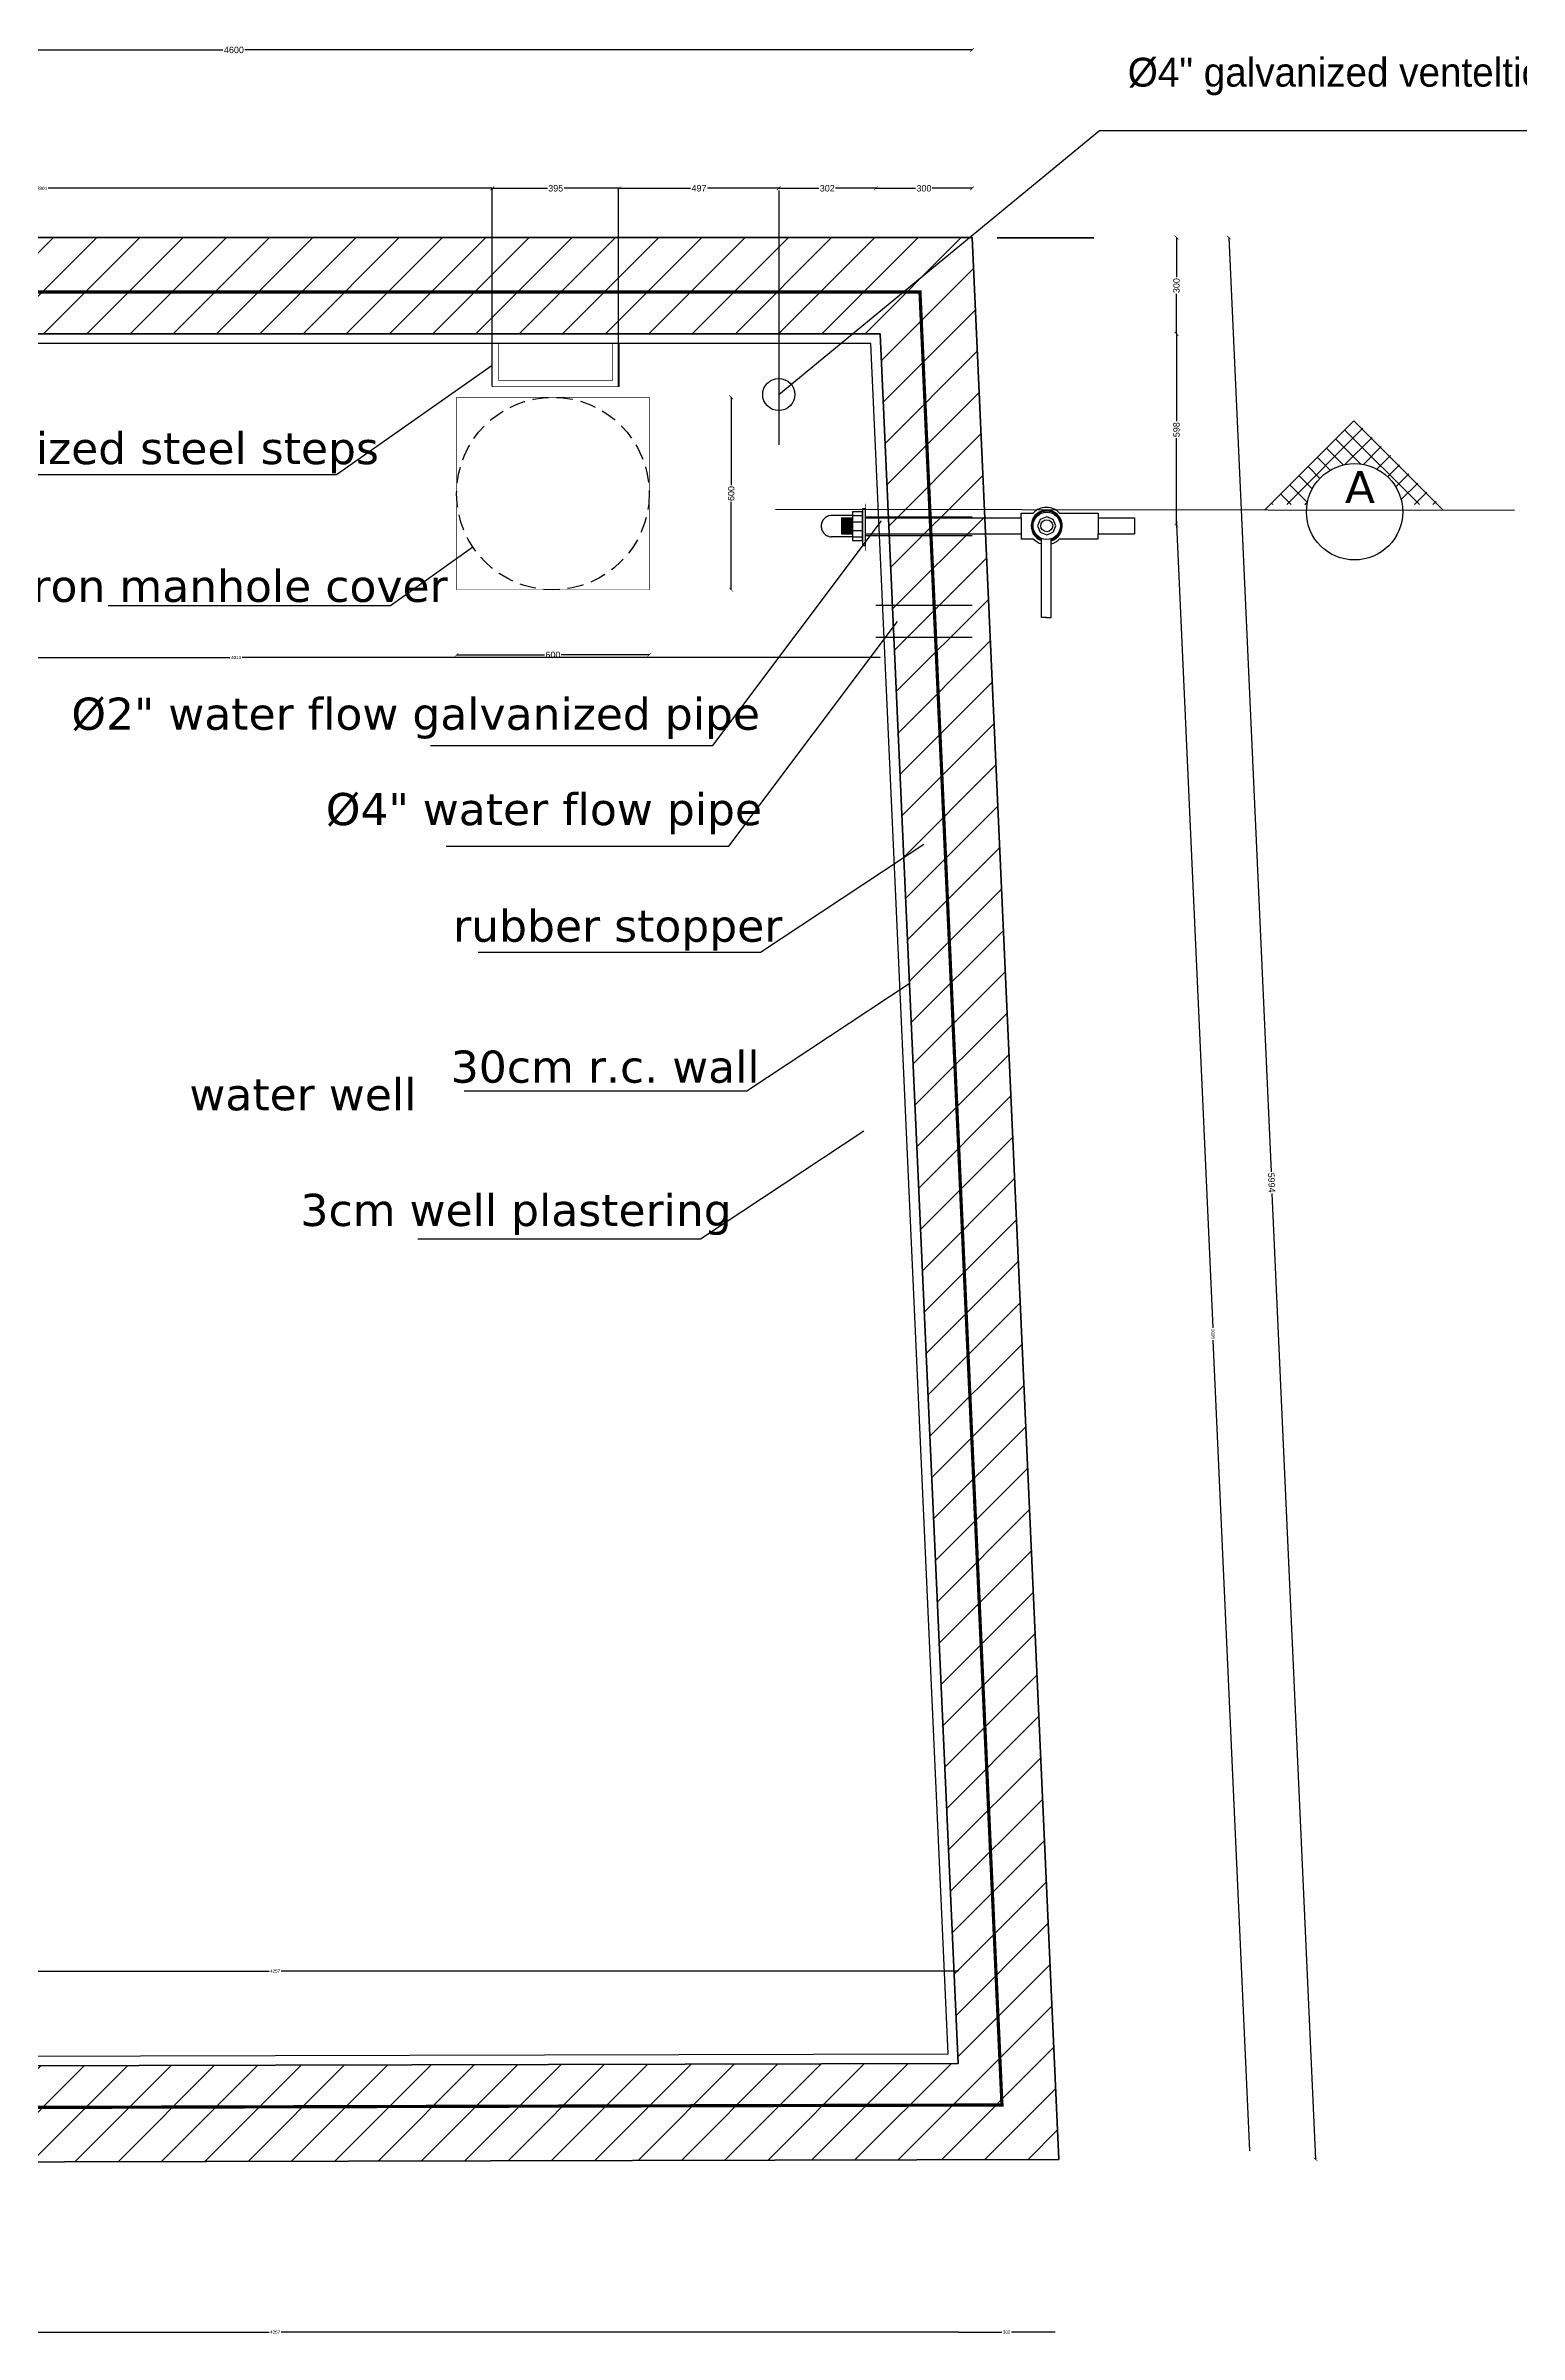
# Model space of a CAD drawing. Header units: millimetres. Extents: x 2969 to 3572, y -1471 to -565.
# Drawn here: x 3009.9 to 3055.8, y -1410.3 to -1339 of the extents above; entities that cross this region are included whole.
import ezdxf
from ezdxf.enums import TextEntityAlignment as Align

# ---------------------------------------------------------------- set-up
doc = ezdxf.new("R2010")
doc.units = ezdxf.units.MM
for name, pattern in [('Center', [200, 50, -25, 100, -25]), ('DASHED', [0.75, 0.5, -0.25]), ('Hidden', [71.4375, 47.625, -23.8125])]:
    doc.linetypes.add(name, pattern=pattern)
doc.layers.add('A-DETL-MLIN', color=7, linetype='Continuous', lineweight=35)
doc.layers.add('WALL', color=7, linetype='Continuous', lineweight=35)
for name, color, linetype in [('DIM', 4, 'Continuous'), ('ELE', 5, 'Continuous'), ('H', 8, 'Continuous'), ('HATCH', 8, 'Continuous'), ('SW', 8, 'Continuous'), ('TEXT', 7, 'Continuous'), ('TXT', 7, 'Continuous')]:
    doc.layers.add(name, color=color, linetype=linetype)
doc.styles.add('ROMANS', font='stylu.ttf')
doc.styles.add('style1-bil', font='arial.ttf')
doc.styles.add('VERDANA', font='verdana.ttf')
doc.dimstyles.new('PLAN DIN', dxfattribs={"dimtxt": 0.1, "dimasz": 0.04, "dimexe": 0.18, "dimexo": 0.0625, "dimgap": 0.04, "dimtad": 0, "dimdec": 0, "dimlfac": 100, "dimzin": 0, "dimdsep": 46, "dimtxsty": 'style1-bil', "dimblk": 'ARCHTICK', "dimcen": 0.09, "dimse1": 1, "dimse2": 1, "dimclrd": 160, "dimclrt": 7, "dimadec": 0, "dimazin": 0, "dimtfac": 1, "dimtdec": 0, "dimtofl": 0, "dimtmove": 2, "dimatfit": 3, "dimfxl": 0.18, "dimtolj": 1, "dimtzin": 0, "dimlwd": 25, "dimarcsym": 0})
doc.dimstyles.new('standard-01', dxfattribs={"dimtxt": 0.2, "dimasz": 0.12, "dimexe": 0.18, "dimexo": 0.0625, "dimgap": 0.04, "dimtad": 0, "dimzin": 0, "dimdsep": 46, "dimtxsty": 'style1-bil', "dimblk": 'ARCHTICK', "dimcen": 0.09, "dimse1": 1, "dimse2": 1, "dimclrd": 160, "dimclrt": 7, "dimadec": 0, "dimazin": 0, "dimtfac": 1, "dimtofl": 0, "dimtmove": 2, "dimatfit": 3, "dimfxl": 1, "dimtolj": 1, "dimtzin": 0, "dimlwd": 25, "dimarcsym": 2})

# ---------------------------------------------------------------- blocks, each defined once
blk = doc.blocks.new('_ARCHTICK')
at = {"color": 0, "linetype": 'ByBlock', "const_width": 0.15}
blk.add_lwpolyline([(-0.5, -0.5), (0.5, 0.5)], dxfattribs=at)
blk = doc.blocks.new('*D8')
at = {"layer": 'Defpoints', "color": 0, "transparency": 16777216}
for p in [(2992.791, -1339.146), (2992.791, -1339.146), (3038.791, -1339.146)]:
    blk.add_point(p, dxfattribs=at)
at = {"layer": 'DIM', "color": 160, "lineweight": 25, "transparency": 16777216}
for p, q in [((2992.791, -1339.146), (3015.449, -1339.146)), ((3038.791, -1339.146), (3016.134, -1339.146))]:
    blk.add_line(p, q, dxfattribs=at)
at = {"layer": 'DIM', "color": 160, "lineweight": 25, "transparency": 16777216, "xscale": 0.12, "yscale": 0.12, "zscale": 0.12, "rotation": 180}
blk.add_blockref('_ARCHTICK', (2992.791, -1339.146), dxfattribs=at)
at = {"layer": 'DIM', "color": 160, "lineweight": 25, "transparency": 16777216, "xscale": 0.12, "yscale": 0.12, "zscale": 0.12}
blk.add_blockref('_ARCHTICK', (3038.791, -1339.146), dxfattribs=at)
at = {"layer": 'DIM', "color": 7, "transparency": 16777216, "insert": (3015.791, -1339.146), "char_height": 0.2, "attachment_point": 5, "style": 'style1-bil'}
blk.add_mtext('\\A1;4600', dxfattribs=at)
blk = doc.blocks.new('*D11')
at = {"layer": 'Defpoints', "color": 0, "transparency": 16777216}
for p in [(3046.791, -1344.987), (3046.791, -1344.987), (3049.499, -1404.865)]:
    blk.add_point(p, dxfattribs=at)
at = {"layer": 'DIM', "color": 160, "lineweight": 25, "transparency": 16777216}
for p, q in [((3046.791, -1344.987), (3048.107, -1374.095)), ((3049.499, -1404.865), (3048.138, -1374.771))]:
    blk.add_line(p, q, dxfattribs=at)
at = {"layer": 'DIM', "color": 160, "lineweight": 25, "transparency": 16777216, "xscale": 0.12, "yscale": 0.12, "zscale": 0.12}
for p, rotation in [((3046.791, -1344.987), 92.5890007931169), ((3049.499, -1404.865), 272.5890007931169)]:
    blk.add_blockref('_ARCHTICK', p, dxfattribs=dict(at, rotation=rotation))
at = {"layer": 'DIM', "color": 7, "transparency": 16777216, "insert": (3048.123, -1374.433), "char_height": 0.2, "attachment_point": 5, "rotation": 272.589, "style": 'style1-bil'}
blk.add_mtext('\\A1;5994', dxfattribs=at)
blk = doc.blocks.new('*D50')
at = {"layer": 'Defpoints', "color": 0, "transparency": 16777216}
for p in [(3038.791, -1344.987), (3035.791, -1347.987), (3045.158, -1347.987)]:
    blk.add_point(p, dxfattribs=at)
at = {"layer": 'DIM', "color": 160, "lineweight": 25, "transparency": 16777216}
for p, q in [((3045.158, -1344.987), (3045.158, -1346.227)), ((3045.158, -1347.987), (3045.158, -1346.748))]:
    blk.add_line(p, q, dxfattribs=at)
at = {"layer": 'DIM', "color": 160, "lineweight": 25, "transparency": 16777216, "xscale": 0.12, "yscale": 0.12, "zscale": 0.12}
for p, rotation in [((3045.158, -1344.987), 90), ((3045.158, -1347.987), 270)]:
    blk.add_blockref('_ARCHTICK', p, dxfattribs=dict(at, rotation=rotation))
at = {"layer": 'DIM', "color": 7, "transparency": 16777216, "insert": (3045.158, -1346.487), "char_height": 0.2, "attachment_point": 5, "rotation": 90, "style": 'style1-bil'}
blk.add_mtext('\\A1;300', dxfattribs=at)
blk = doc.blocks.new('*D51')
at = {"layer": 'Defpoints', "color": 0, "transparency": 16777216}
for p in [(3035.791, -1347.987), (3038.791, -1353.964), (3045.158, -1353.964)]:
    blk.add_point(p, dxfattribs=at)
at = {"layer": 'DIM', "color": 160, "lineweight": 25, "transparency": 16777216}
for p, q in [((3045.158, -1347.987), (3045.158, -1350.715)), ((3045.158, -1353.964), (3045.158, -1351.237))]:
    blk.add_line(p, q, dxfattribs=at)
at = {"layer": 'DIM', "color": 160, "lineweight": 25, "transparency": 16777216, "xscale": 0.12, "yscale": 0.12, "zscale": 0.12}
for p, rotation in [((3045.158, -1347.987), 90), ((3045.158, -1353.964), 270)]:
    blk.add_blockref('_ARCHTICK', p, dxfattribs=dict(at, rotation=rotation))
at = {"layer": 'DIM', "color": 7, "transparency": 16777216, "insert": (3045.158, -1350.976), "char_height": 0.2, "attachment_point": 5, "rotation": 90, "style": 'style1-bil'}
blk.add_mtext('\\A1;598', dxfattribs=at)
blk = doc.blocks.new('*D52')
at = {"layer": 'Defpoints', "color": 0, "transparency": 16777216}
for p in [(3035.791, -1343.456), (3038.791, -1344.987), (3035.791, -1347.987)]:
    blk.add_point(p, dxfattribs=at)
at = {"layer": 'DIM', "color": 160, "lineweight": 25, "transparency": 16777216}
for p, q in [((3035.791, -1343.456), (3037.031, -1343.456)), ((3038.791, -1343.456), (3037.552, -1343.456))]:
    blk.add_line(p, q, dxfattribs=at)
at = {"layer": 'DIM', "color": 160, "lineweight": 25, "transparency": 16777216, "xscale": 0.12, "yscale": 0.12, "zscale": 0.12, "rotation": 180}
blk.add_blockref('_ARCHTICK', (3035.791, -1343.456), dxfattribs=at)
at = {"layer": 'DIM', "color": 160, "lineweight": 25, "transparency": 16777216, "xscale": 0.12, "yscale": 0.12, "zscale": 0.12}
blk.add_blockref('_ARCHTICK', (3038.791, -1343.456), dxfattribs=at)
at = {"layer": 'DIM', "color": 7, "transparency": 16777216, "insert": (3037.291, -1343.456), "char_height": 0.2, "attachment_point": 5, "style": 'style1-bil'}
blk.add_mtext('\\A1;300', dxfattribs=at)
blk = doc.blocks.new('*D53')
at = {"layer": 'Defpoints', "color": 0, "transparency": 16777216}
for p in [(3032.766, -1343.456), (3035.791, -1347.987), (3032.766, -1349.882)]:
    blk.add_point(p, dxfattribs=at)
at = {"layer": 'DIM', "color": 160, "lineweight": 25, "transparency": 16777216}
for p, q in [((3032.766, -1343.456), (3034.019, -1343.456)), ((3035.791, -1343.456), (3034.539, -1343.456))]:
    blk.add_line(p, q, dxfattribs=at)
at = {"layer": 'DIM', "color": 160, "lineweight": 25, "transparency": 16777216, "xscale": 0.12, "yscale": 0.12, "zscale": 0.12, "rotation": 180}
blk.add_blockref('_ARCHTICK', (3032.766, -1343.456), dxfattribs=at)
at = {"layer": 'DIM', "color": 160, "lineweight": 25, "transparency": 16777216, "xscale": 0.12, "yscale": 0.12, "zscale": 0.12}
blk.add_blockref('_ARCHTICK', (3035.791, -1343.456), dxfattribs=at)
at = {"layer": 'DIM', "color": 7, "transparency": 16777216, "insert": (3034.279, -1343.456), "char_height": 0.2, "attachment_point": 5, "style": 'style1-bil'}
blk.add_mtext('\\A1;302', dxfattribs=at)
blk = doc.blocks.new('*D54')
at = {"layer": 'Defpoints', "color": 0, "transparency": 16777216}
for p in [(3027.796, -1343.456), (3027.796, -1349.639), (3032.766, -1349.882)]:
    blk.add_point(p, dxfattribs=at)
at = {"layer": 'DIM', "color": 160, "lineweight": 25, "transparency": 16777216}
for p, q in [((3027.796, -1343.456), (3030.016, -1343.456)), ((3032.766, -1343.456), (3030.546, -1343.456))]:
    blk.add_line(p, q, dxfattribs=at)
at = {"layer": 'DIM', "color": 160, "lineweight": 25, "transparency": 16777216, "xscale": 0.12, "yscale": 0.12, "zscale": 0.12, "rotation": 180}
blk.add_blockref('_ARCHTICK', (3027.796, -1343.456), dxfattribs=at)
at = {"layer": 'DIM', "color": 160, "lineweight": 25, "transparency": 16777216, "xscale": 0.12, "yscale": 0.12, "zscale": 0.12}
blk.add_blockref('_ARCHTICK', (3032.766, -1343.456), dxfattribs=at)
at = {"layer": 'DIM', "color": 7, "transparency": 16777216, "insert": (3030.281, -1343.456), "char_height": 0.2, "attachment_point": 5, "style": 'style1-bil'}
blk.add_mtext('\\A1;497', dxfattribs=at)
blk = doc.blocks.new('*D55')
at = {"layer": 'Defpoints', "color": 0, "transparency": 16777216}
for p in [(3023.841, -1343.456), (3023.841, -1349.639), (3027.796, -1349.639)]:
    blk.add_point(p, dxfattribs=at)
at = {"layer": 'DIM', "color": 160, "lineweight": 25, "transparency": 16777216}
for p, q in [((3023.841, -1343.456), (3025.557, -1343.456)), ((3027.796, -1343.456), (3026.08, -1343.456))]:
    blk.add_line(p, q, dxfattribs=at)
at = {"layer": 'DIM', "color": 160, "lineweight": 25, "transparency": 16777216, "xscale": 0.12, "yscale": 0.12, "zscale": 0.12, "rotation": 180}
blk.add_blockref('_ARCHTICK', (3023.841, -1343.456), dxfattribs=at)
at = {"layer": 'DIM', "color": 160, "lineweight": 25, "transparency": 16777216, "xscale": 0.12, "yscale": 0.12, "zscale": 0.12}
blk.add_blockref('_ARCHTICK', (3027.796, -1343.456), dxfattribs=at)
at = {"layer": 'DIM', "color": 7, "transparency": 16777216, "insert": (3025.818, -1343.456), "char_height": 0.2, "attachment_point": 5, "style": 'style1-bil'}
blk.add_mtext('\\A1;395', dxfattribs=at)
blk = doc.blocks.new('*D56')
at = {"layer": 'Defpoints', "color": 0, "transparency": 16777216}
for p in [(3028.73, -1349.965), (3028.73, -1355.965), (3031.287, -1355.965)]:
    blk.add_point(p, dxfattribs=at)
at = {"layer": 'DIM', "color": 160, "lineweight": 25, "transparency": 16777216}
for p, q in [((3031.287, -1349.965), (3031.287, -1352.704)), ((3031.287, -1355.965), (3031.287, -1353.226))]:
    blk.add_line(p, q, dxfattribs=at)
at = {"layer": 'DIM', "color": 160, "lineweight": 25, "transparency": 16777216, "xscale": 0.12, "yscale": 0.12, "zscale": 0.12}
for p, rotation in [((3031.287, -1349.965), 90), ((3031.287, -1355.965), 270)]:
    blk.add_blockref('_ARCHTICK', p, dxfattribs=dict(at, rotation=rotation))
at = {"layer": 'DIM', "color": 7, "transparency": 16777216, "insert": (3031.287, -1352.965), "char_height": 0.2, "attachment_point": 5, "rotation": 90, "style": 'style1-bil'}
blk.add_mtext('\\A1;600', dxfattribs=at)
blk = doc.blocks.new('*D57')
at = {"layer": 'Defpoints', "color": 0, "transparency": 16777216}
for p in [(3022.73, -1355.965), (3028.73, -1355.965), (3022.73, -1357.994)]:
    blk.add_point(p, dxfattribs=at)
at = {"layer": 'DIM', "color": 160, "lineweight": 25, "transparency": 16777216}
for p, q in [((3022.73, -1357.994), (3025.469, -1357.994)), ((3028.73, -1357.994), (3025.991, -1357.994))]:
    blk.add_line(p, q, dxfattribs=at)
at = {"layer": 'DIM', "color": 160, "lineweight": 25, "transparency": 16777216, "xscale": 0.12, "yscale": 0.12, "zscale": 0.12, "rotation": 180}
blk.add_blockref('_ARCHTICK', (3022.73, -1357.994), dxfattribs=at)
at = {"layer": 'DIM', "color": 160, "lineweight": 25, "transparency": 16777216, "xscale": 0.12, "yscale": 0.12, "zscale": 0.12}
blk.add_blockref('_ARCHTICK', (3028.73, -1357.994), dxfattribs=at)
at = {"layer": 'DIM', "color": 7, "transparency": 16777216, "insert": (3025.73, -1357.994), "char_height": 0.2, "attachment_point": 5, "style": 'style1-bil'}
blk.add_mtext('\\A1;600', dxfattribs=at)
blk = doc.blocks.new('*D86')
at = {"layer": 'A-DETL-MLIN', "color": 160, "lineweight": 25, "transparency": 16777216}
for p, q in [((2995.791, -1343.456), (3009.619, -1343.456)), ((3023.826, -1343.456), (3009.999, -1343.456))]:
    blk.add_line(p, q, dxfattribs=at)
at = {"layer": 'Defpoints', "color": 0, "transparency": 16777216}
for p in [(2995.791, -1343.456), (3023.826, -1344.987), (2995.791, -1347.987)]:
    blk.add_point(p, dxfattribs=at)
at = {"layer": 'A-DETL-MLIN', "color": 160, "lineweight": 25, "transparency": 16777216, "xscale": 0.04, "yscale": 0.04, "zscale": 0.04, "rotation": 180}
blk.add_blockref('_ARCHTICK', (2995.791, -1343.456), dxfattribs=at)
at = {"layer": 'A-DETL-MLIN', "color": 160, "lineweight": 25, "transparency": 16777216, "xscale": 0.04, "yscale": 0.04, "zscale": 0.04}
blk.add_blockref('_ARCHTICK', (3023.826, -1343.456), dxfattribs=at)
at = {"layer": 'A-DETL-MLIN', "color": 7, "transparency": 16777216, "insert": (3009.809, -1343.456), "char_height": 0.1, "attachment_point": 5, "style": 'style1-bil'}
blk.add_mtext('\\A1;2804', dxfattribs=at)
blk = doc.blocks.new('*D92')
at = {"layer": 'A-DETL-MLIN', "color": 160, "lineweight": 25, "transparency": 16777216}
for p, q in [((2995.791, -1410.246), (3016.885, -1410.246)), ((3038.36, -1410.246), (3017.267, -1410.246))]:
    blk.add_line(p, q, dxfattribs=at)
at = {"layer": 'Defpoints', "color": 0, "transparency": 16777216}
for p in [(2995.791, -1401.088), (3038.36, -1401.873), (3038.36, -1410.246)]:
    blk.add_point(p, dxfattribs=at)
at = {"layer": 'A-DETL-MLIN', "color": 160, "lineweight": 25, "transparency": 16777216, "xscale": 0.04, "yscale": 0.04, "zscale": 0.04, "rotation": 180}
blk.add_blockref('_ARCHTICK', (2995.791, -1410.246), dxfattribs=at)
at = {"layer": 'A-DETL-MLIN', "color": 160, "lineweight": 25, "transparency": 16777216, "xscale": 0.04, "yscale": 0.04, "zscale": 0.04}
blk.add_blockref('_ARCHTICK', (3038.36, -1410.246), dxfattribs=at)
at = {"layer": 'A-DETL-MLIN', "color": 7, "transparency": 16777216, "insert": (3017.076, -1410.246), "char_height": 0.1, "attachment_point": 5, "style": 'style1-bil'}
blk.add_mtext('\\A1;4257', dxfattribs=at)
blk = doc.blocks.new('*D93')
at = {"layer": 'A-DETL-MLIN', "color": 160, "lineweight": 25, "transparency": 16777216}
for p, q in [((3038.36, -1410.246), (3039.718, -1410.246)), ((3041.376, -1410.246), (3040.018, -1410.246))]:
    blk.add_line(p, q, dxfattribs=at)
at = {"layer": 'Defpoints', "color": 0, "transparency": 16777216}
for p in [(3038.36, -1401.873), (3041.376, -1402.154), (3041.376, -1410.246)]:
    blk.add_point(p, dxfattribs=at)
at = {"layer": 'A-DETL-MLIN', "color": 160, "lineweight": 25, "transparency": 16777216, "xscale": 0.04, "yscale": 0.04, "zscale": 0.04, "rotation": 180}
blk.add_blockref('_ARCHTICK', (3038.36, -1410.246), dxfattribs=at)
at = {"layer": 'A-DETL-MLIN', "color": 160, "lineweight": 25, "transparency": 16777216, "xscale": 0.04, "yscale": 0.04, "zscale": 0.04}
blk.add_blockref('_ARCHTICK', (3041.376, -1410.246), dxfattribs=at)
at = {"layer": 'A-DETL-MLIN', "color": 7, "transparency": 16777216, "insert": (3039.868, -1410.246), "char_height": 0.1, "attachment_point": 5, "style": 'style1-bil'}
blk.add_mtext('\\A1;302', dxfattribs=at)
blk = doc.blocks.new('*D58')
at = {"layer": 'A-DETL-MLIN', "color": 160, "lineweight": 25, "transparency": 16777216}
for p, q in [((2995.791, -1398.996), (3016.885, -1398.996)), ((3038.36, -1398.996), (3017.267, -1398.996))]:
    blk.add_line(p, q, dxfattribs=at)
at = {"layer": 'Defpoints', "color": 0, "transparency": 16777216}
for p in [(3038.36, -1398.996), (2995.791, -1401.98), (3038.36, -1401.873)]:
    blk.add_point(p, dxfattribs=at)
at = {"layer": 'A-DETL-MLIN', "color": 160, "lineweight": 25, "transparency": 16777216, "xscale": 0.04, "yscale": 0.04, "zscale": 0.04, "rotation": 180}
blk.add_blockref('_ARCHTICK', (2995.791, -1398.996), dxfattribs=at)
at = {"layer": 'A-DETL-MLIN', "color": 160, "lineweight": 25, "transparency": 16777216, "xscale": 0.04, "yscale": 0.04, "zscale": 0.04}
blk.add_blockref('_ARCHTICK', (3038.36, -1398.996), dxfattribs=at)
at = {"layer": 'A-DETL-MLIN', "color": 7, "transparency": 16777216, "insert": (3017.076, -1398.996), "char_height": 0.1, "attachment_point": 5, "style": 'style1-bil'}
blk.add_mtext('\\A1;4257', dxfattribs=at)
blk = doc.blocks.new('*D97')
at = {"layer": 'A-DETL-MLIN', "color": 160, "lineweight": 25, "transparency": 16777216}
for p, q in [((3045.146, -1353.702), (3046.289, -1378.959)), ((3047.448, -1404.596), (3046.306, -1379.338))]:
    blk.add_line(p, q, dxfattribs=at)
at = {"layer": 'Defpoints', "color": 0, "transparency": 16777216}
for p in [(3039.197, -1353.971), (3041.499, -1404.865), (3047.448, -1404.596)]:
    blk.add_point(p, dxfattribs=at)
at = {"layer": 'A-DETL-MLIN', "color": 160, "lineweight": 25, "transparency": 16777216, "xscale": 0.04, "yscale": 0.04, "zscale": 0.04}
for p, rotation in [((3045.146, -1353.702), 92.5890007931156), ((3047.448, -1404.596), 272.5890007931156)]:
    blk.add_blockref('_ARCHTICK', p, dxfattribs=dict(at, rotation=rotation))
at = {"layer": 'A-DETL-MLIN', "color": 7, "transparency": 16777216, "insert": (3046.297, -1379.149), "char_height": 0.1, "attachment_point": 5, "rotation": 272.589, "style": 'style1-bil'}
blk.add_mtext('\\A1;5095', dxfattribs=at)
blk = doc.blocks.new('*D98')
at = {"layer": 'A-DETL-MLIN', "color": 160, "lineweight": 25, "transparency": 16777216}
for p, q in [((2995.791, -1358.074), (3015.666, -1358.074)), ((3035.924, -1358.074), (3016.049, -1358.074))]:
    blk.add_line(p, q, dxfattribs=at)
at = {"layer": 'Defpoints', "color": 0, "transparency": 16777216}
for p in [(2995.791, -1347.987), (3035.924, -1347.987), (3035.924, -1358.074)]:
    blk.add_point(p, dxfattribs=at)
at = {"layer": 'A-DETL-MLIN', "color": 160, "lineweight": 25, "transparency": 16777216, "xscale": 0.04, "yscale": 0.04, "zscale": 0.04, "rotation": 180}
blk.add_blockref('_ARCHTICK', (2995.791, -1358.074), dxfattribs=at)
at = {"layer": 'A-DETL-MLIN', "color": 160, "lineweight": 25, "transparency": 16777216, "xscale": 0.04, "yscale": 0.04, "zscale": 0.04}
blk.add_blockref('_ARCHTICK', (3035.924, -1358.074), dxfattribs=at)
at = {"layer": 'A-DETL-MLIN', "color": 7, "transparency": 16777216, "insert": (3015.858, -1358.074), "char_height": 0.1, "attachment_point": 5, "style": 'style1-bil'}
blk.add_mtext('\\A1;4013', dxfattribs=at)

msp = doc.modelspace()

# ---------------------------------------------------------------- hatches: boundary and pattern name
at = {"layer": 'HATCH'}
h = msp.add_hatch(dxfattribs=at)
h.set_pattern_fill('ANSI31', color=256, scale=0.3, style=0)
h.set_pattern_definition([(45, (-346.3282, -1878.0905), (-0.6735192, 0.6735192), [])])
h.paths.add_polyline_path([(2992.791, -1344.987), (2992.791, -1404.987), (3041.499, -1404.865), (3038.791, -1344.987)])
h.paths.add_polyline_path([(2995.791, -1347.987), (2995.791, -1401.98), (3038.36, -1401.873), (3035.924, -1347.987)], flags=16)
at = {"layer": 'TEXT'}
h = msp.add_hatch(dxfattribs=at)
h.set_pattern_fill('NET', color=256, scale=3.223326, angle=945, style=0)
h.set_pattern_definition([(135, (28270.9734, -26872.985), (0.284904484, 0.284904484), []), (45, (28270.9734, -26872.985), (0.284904484, -0.284904484), [])])
h.paths.add_polyline_path([(3052.601, -1352.56), (3053.35, -1353.31), (3052.601, -1353.309)])
h.paths.add_polyline_path([(3051.634, -1352.351), (3051.634, -1351.593), (3052.601, -1352.56), (3052.601, -1353.309), (3052.194, -1353.309, 0.191632)])
h.paths.add_polyline_path([(3050.71, -1350.67), (3051.634, -1351.593), (3051.634, -1352.351, 0.167204), (3050.71, -1352.033)])
h.paths.add_polyline_path([(3050.71, -1350.67), (3050.71, -1352.033, 0.370237), (3049.227, -1353.306), (3048.075, -1353.305)])

# ---------------------------------------------------------------- linework, layer by layer
at = {"layer": 'DIM', "linetype": 'DASHED', "const_width": 0.1}
msp.add_lwpolyline([(2994.49, -1346.686), (2994.49, -1403.284), (3039.722, -1403.17), (3037.167, -1346.686)], close=True, dxfattribs=at)
at = {"layer": 'ELE', "color": 1, "linetype": 'Center'}
msp.add_line((3055.694, -1353.49), (3032.665, -1353.467), dxfattribs=at)
at = {"layer": 'H', "linetype": 'Hidden'}
for p, q in [((3023.826, -1343.456), (3023.826, -1349.624)), ((3027.762, -1343.456), (3027.762, -1349.624)), ((3032.766, -1343.519), (3032.766, -1351.447)), ((3035.061, -1353.647), (3034.401, -1353.647)), ((3035.061, -1354.315), (3034.408, -1354.315))]:
    msp.add_line(p, q, dxfattribs=at)
msp.add_arc((3034.423, -1353.981), 0.335, 92.57735, 267.42265, dxfattribs=at)
at = {"layer": 'HATCH'}
for p, q in [((3039.573, -1344.987), (3042.584, -1344.987)), ((3039.573, -1345.002), (3042.584, -1345.002))]:
    msp.add_line(p, q, dxfattribs=at)
msp.add_lwpolyline([(2996.091, -1348.287), (2996.091, -1401.679), (3038.047, -1401.573), (3035.637, -1348.287)], close=True, dxfattribs=at)
at = {"layer": 'SW'}
for p, q in [((3032.766, -1349.882), (3042.758, -1341.653)), ((3042.758, -1341.653), (3057.616, -1341.653)), ((3018.982, -1352.374), (3023.841, -1348.963)), ((3004.123, -1352.374), (3018.982, -1352.374)), ((3030.715, -1360.819), (3035.97, -1353.82)), ((3034.722, -1353.725), (3035.061, -1353.725)), ((3034.722, -1353.725), (3034.722, -1354.225)), ((3034.722, -1353.725), (3034.738, -1354.225)), ((3034.739, -1353.725), (3034.756, -1354.225)), ((3034.758, -1353.725), (3034.775, -1354.225)), ((3034.776, -1353.725), (3034.792, -1354.225)), ((3034.798, -1353.725), (3034.814, -1354.225)), ((3034.817, -1353.725), (3034.833, -1354.225)), ((3034.838, -1353.725), (3034.854, -1354.225)), ((3034.858, -1353.725), (3034.875, -1354.225)), ((3034.879, -1353.725), (3034.895, -1354.225)), ((3034.9, -1353.725), (3034.916, -1354.225)), ((3034.92, -1353.725), (3034.937, -1354.225)), ((3034.938, -1353.725), (3034.954, -1354.225)), ((3034.957, -1353.725), (3034.973, -1354.225)), ((3034.977, -1353.725), (3034.994, -1354.225)), ((3034.996, -1353.725), (3035.013, -1354.225)), ((3035.015, -1353.725), (3035.032, -1354.225)), ((3035.036, -1353.725), (3035.052, -1354.225)), ((3035.05, -1353.725), (3035.066, -1354.225)), ((3035.061, -1353.647), (3035.376, -1353.647)), ((3035.061, -1353.846), (3035.376, -1353.846)), ((3035.47, -1353.687), (3038.791, -1353.687)), ((3035.47, -1353.725), (3040.318, -1353.725)), ((3040.318, -1353.725), (3040.318, -1353.572)), ((3040.318, -1353.572), (3040.695, -1353.572)), ((3040.318, -1353.725), (3040.318, -1354.225)), ((3041.519, -1353.572), (3042.72, -1353.572)), ((3042.72, -1353.572), (3042.72, -1353.725)), ((3042.72, -1353.725), (3042.72, -1354.225)), ((3042.72, -1353.725), (3043.853, -1353.725)), ((3043.853, -1353.725), (3043.853, -1354.225)), ((3020.672, -1356.455), (3023.234, -1354.63)), ((3034.722, -1354.225), (3035.061, -1354.225)), ((3035.061, -1354.116), (3035.376, -1354.116)), ((3035.061, -1354.315), (3035.376, -1354.315)), ((3035.47, -1354.225), (3040.318, -1354.225)), ((3035.47, -1354.269), (3038.791, -1354.269)), ((3040.318, -1354.225), (3040.318, -1354.378)), ((3040.318, -1354.378), (3040.695, -1354.378)), ((3040.957, -1356.826), (3040.957, -1354.367)), ((3041.256, -1356.826), (3041.256, -1354.374)), ((3041.519, -1354.378), (3042.72, -1354.378)), ((3042.72, -1354.378), (3042.72, -1354.225)), ((3042.72, -1354.225), (3043.853, -1354.225)), ((3011.869, -1356.455), (3020.672, -1356.455)), ((3035.791, -1356.439), (3038.791, -1356.439)), ((3031.211, -1363.955), (3036.465, -1356.956)), ((3035.791, -1357.439), (3038.791, -1357.439)), ((3041.107, -1356.826), (3040.957, -1356.826)), ((3041.107, -1356.826), (3041.256, -1356.826)), ((3021.913, -1360.819), (3030.715, -1360.819)), ((3032.202, -1367.256), (3037.291, -1363.889)), ((3022.409, -1363.955), (3031.211, -1363.955)), ((3023.4, -1367.256), (3032.202, -1367.256)), ((3031.77, -1371.577), (3036.859, -1368.209)), ((3022.967, -1371.577), (3031.77, -1371.577)), ((3030.328, -1376.185), (3035.418, -1372.818)), ((3021.526, -1376.185), (3030.328, -1376.185))]:
    msp.add_line(p, q, dxfattribs=at)
at = {"layer": 'SW', "const_width": 0.02}
for points in [[(3027.796, -1348.287), (3027.796, -1349.639), (3023.841, -1349.639), (3023.841, -1348.287)], [(3027.596, -1348.287), (3027.596, -1349.439), (3024.041, -1349.439), (3024.041, -1348.287)], [(3035.477, -1353.281), (3035.477, -1354.759)]]:
    msp.add_lwpolyline(points, dxfattribs=at)
at = {"layer": 'SW', "linetype": 'DASHED', "const_width": 0.02}
msp.add_lwpolyline([(3022.73, -1349.965), (3028.73, -1349.965), (3028.73, -1355.965), (3022.73, -1355.965), (3022.73, -1349.965)], dxfattribs=at)
at = {"layer": 'SW'}
for points in [[(3035.376, -1353.538), (3035.061, -1353.538), (3035.061, -1354.425), (3035.376, -1354.425)], [(3035.47, -1353.441), (3035.376, -1353.441), (3035.376, -1354.585), (3035.47, -1354.585)], [(3041.4, -1353.971), (3041.317, -1353.771), (3041.116, -1353.687), (3040.915, -1353.771), (3040.832, -1353.971), (3040.915, -1354.172), (3041.116, -1354.256), (3041.317, -1354.172)]]:
    msp.add_lwpolyline(points, close=True, dxfattribs=at)
for centre, radius in [((3032.766, -1349.882), 0.5), ((3041.116, -1353.971), 0.426), ((3041.117, -1353.969), 0.186)]:
    msp.add_circle(centre, radius, dxfattribs=at)
at = {"layer": 'SW', "linetype": 'DASHED'}
msp.add_circle((3025.73, -1352.965), 3, dxfattribs=at)
at = {"layer": 'SW'}
for centre, radius, start, end in [((3041.116, -1353.971), 0.486, 286.79769, 250.97327), ((3041.116, -1353.971), 0.456, 287.93841, 249.66892), ((3041.107, -1353.971), 0.574, 44.07451, 135.92549), ((3041.107, -1353.979), 0.574, 224.07451, 254.8891), ((3041.107, -1353.979), 0.574, 285.1109, 315.92549)]:
    msp.add_arc(centre, radius, start, end, dxfattribs=at)
at = {"layer": 'TEXT'}
for p in [(3047.898, -1353.482), (3053.469, -1353.482)]:
    msp.add_line(p, (3050.684, -1350.697), dxfattribs=at)
msp.add_circle((3050.71, -1353.534), 1.501, dxfattribs=at)
at = {"layer": 'WALL'}
for points in [[(2992.791, -1344.987), (2992.791, -1404.987), (3041.499, -1404.865), (3038.791, -1344.987)], [(2995.791, -1347.987), (2995.791, -1401.98), (3038.36, -1401.873), (3035.924, -1347.987)]]:
    msp.add_lwpolyline(points, close=True, dxfattribs=at)

# ---------------------------------------------------------------- texts
at = {"layer": 'TXT'}
for s, height, style, p in [('%%c4" galvanized venteltion pipe', 0.9, 'ROMANS', (3043.643, -1339.838)), ('galvanized steel steps', 1, 'VERDANA', (3005.003, -1351.549)), ('%%c60cm cast iron manhole cover', 1, 'VERDANA', (3000.496, -1355.841)), ('%%c2" water flow galvanized pipe', 1, 'VERDANA', (3010.726, -1359.824)), ('%%c4" water flow pipe', 1, 'VERDANA', (3018.655, -1362.795)), ('rubber stopper', 1, 'VERDANA', (3022.62, -1366.427)), ('30cm r.c. wall', 1, 'VERDANA', (3022.548, -1370.819)), ('3cm well plastering', 1, 'VERDANA', (3017.864, -1375.284))]:
    msp.add_text(s, height=height, dxfattribs=dict(at, style=style)).set_placement(p, align=Align.MIDDLE_LEFT)
at = {"layer": 'TXT', "style": 'VERDANA'}
msp.add_text('A', height=1, dxfattribs=at).set_placement((3050.407, -1353.262))
at = {"layer": 'TXT', "insert": (3017.939, -1371.689), "char_height": 1, "width": 66.00755, "attachment_point": 5, "style": 'VERDANA'}
msp.add_mtext('water well', dxfattribs=at)

# ---------------------------------------------------------------- dimensions: what is measured, and where the dimension line sits
at = {"layer": 'A-DETL-MLIN'}
for base, p1, p2, picture, middle in [((2995.79126, -1343.45604), (3023.82628, -1344.98721), (2995.79126, -1347.98721), '*D86', (3009.80877, -1343.45604)), ((3035.924, -1358.074), (2995.791, -1347.987), (3035.924, -1347.987), '*D98', (3015.858, -1358.074)), ((3038.36, -1398.996), (2995.791, -1401.98), (3038.36, -1401.873), '*D58', (3017.076, -1398.996)), ((3038.36, -1410.246), (2995.791, -1401.088), (3038.36, -1401.873), '*D92', (3017.076, -1410.246)), ((3041.376, -1410.246), (3038.36, -1401.873), (3041.376, -1402.154), '*D93', (3039.868, -1410.246))]:
    dim = msp.add_linear_dim(base=base, p1=p1, p2=p2, dimstyle='PLAN DIN', dxfattribs=at)
    dim.commit()
    dim.dimension.update_dxf_attribs({"geometry": picture, "text_midpoint": middle})
dim = msp.add_aligned_dim(p1=(3039.197, -1353.971), p2=(3041.499, -1404.865), distance=5.955, dimstyle='PLAN DIN', dxfattribs=at)
dim.commit()
dim.dimension.update_dxf_attribs({"geometry": '*D97', "text_midpoint": (3046.297, -1379.149)})
at = {"layer": 'DIM'}
for base, p1, p2, angle, picture, middle in [((2992.791, -1339.146), (3038.791, -1339.146), (2992.791, -1339.146), 180, '*D8', (3015.791, -1339.146)), ((3046.791, -1344.987), (3049.499, -1404.865), (3046.791, -1344.987), 92.589, '*D11', (3048.123, -1374.433))]:
    dim = msp.add_linear_dim(base=base, p1=p1, p2=p2, angle=angle, dimstyle='standard-01', override={"dimdec": 0, "dimlfac": 100}, dxfattribs=at)
    dim.commit()
    dim.dimension.update_dxf_attribs({"geometry": picture, "text_midpoint": middle, "dimtype": 129})
for base, p1, p2, picture, middle in [((3023.8412, -1343.456), (3027.7958, -1349.639), (3023.8412, -1349.639), '*D55', (3025.8185, -1343.456)), ((3027.796, -1343.456), (3032.766, -1349.882), (3027.796, -1349.639), '*D54', (3030.281, -1343.456)), ((3032.7665, -1343.456), (3035.7913, -1347.9872), (3032.7665, -1349.8818), '*D53', (3034.2789, -1343.456)), ((3035.791, -1343.456), (3038.791, -1344.987), (3035.791, -1347.987), '*D52', (3037.291, -1343.456)), ((3022.73, -1357.994), (3028.73, -1355.965), (3022.73, -1355.965), '*D57', (3025.73, -1357.994))]:
    dim = msp.add_linear_dim(base=base, p1=p1, p2=p2, dimstyle='standard-01', override={"dimdec": 0, "dimlfac": 100}, dxfattribs=at)
    dim.commit()
    dim.dimension.update_dxf_attribs({"geometry": picture, "text_midpoint": middle})
for base, p1, p2, picture, middle in [((3045.158, -1347.987), (3038.791, -1344.987), (3035.791, -1347.987), '*D50', (3045.158, -1346.487)), ((3045.158, -1353.964), (3035.791, -1347.987), (3038.791, -1353.964), '*D51', (3045.158, -1350.976)), ((3031.287, -1355.965), (3028.73, -1349.965), (3028.73, -1355.965), '*D56', (3031.287, -1352.965))]:
    dim = msp.add_linear_dim(base=base, p1=p1, p2=p2, angle=90, dimstyle='standard-01', override={"dimdec": 0, "dimlfac": 100}, dxfattribs=at)
    dim.commit()
    dim.dimension.update_dxf_attribs({"geometry": picture, "text_midpoint": middle})

doc.saveas('drawing.dxf')
